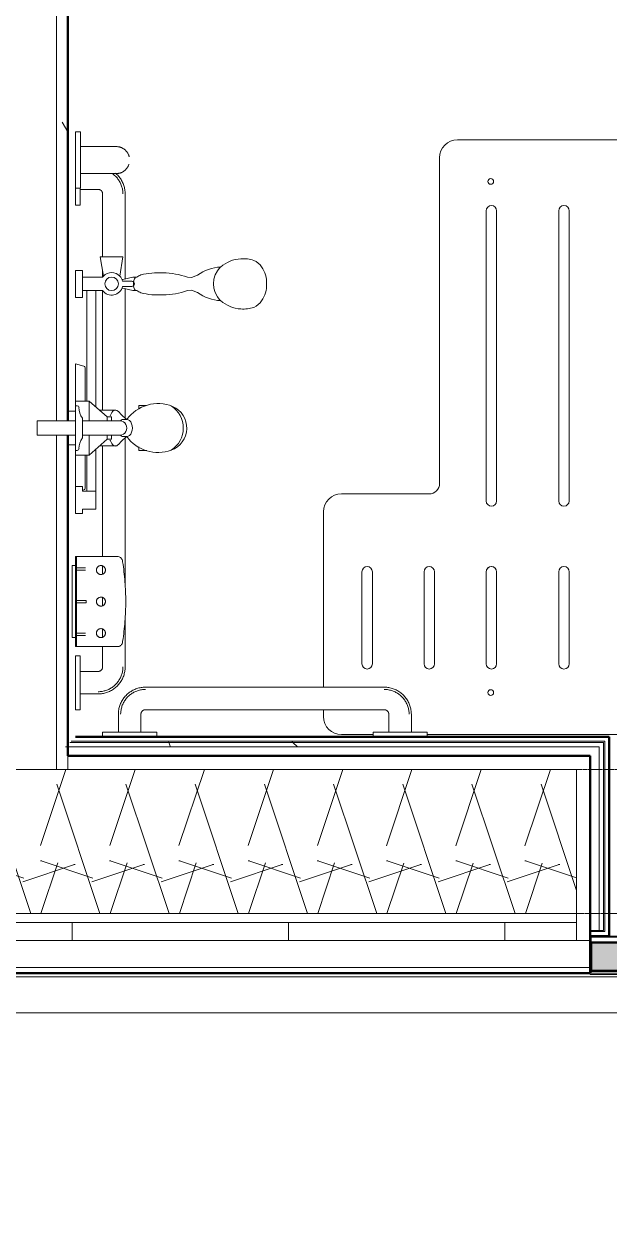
# Model space of a CAD drawing. Header units: inches. Extents: x 23906 to 26716, y -23130 to -20467.
# Drawn here: x 25305.3 to 25337.8, y -22811.8 to -22745.9 of the extents above; entities that cross this region are included whole.
import ezdxf

# ---------------------------------------------------------------- set-up
doc = ezdxf.new("R2010")
doc.units = ezdxf.units.IN
doc.header["$MEASUREMENT"] = 0
doc.linetypes.add('Dash Dot 3_16_', pattern=[0.3125, 0.1875, -0.0625, 0, -0.0625])
doc.linetypes.add('Grid Line 1_2_', pattern=[0.875, 0.5, -0.125, 0.125, -0.125])
for name, color, linetype, lineweight in [('A-ANNO-SYMB', 150, 'Continuous', 9), ('A-GENM', 13, 'Continuous', 9), ('A-GLAZ-CWMG', 51, 'Continuous', 9), ('A-WALL', 113, 'Continuous', 13), ('A-WALL-PATT', 111, 'Continuous', 50), ('I-WALL', 2, 'Continuous', 13), ('L-SITE-WALL', 31, 'Continuous', 13), ('P-SANR-FIXT', 6, 'Continuous', 9), ('Q-SPCQ', 91, 'Continuous', 9), ('S-GRID', 1, 'Continuous', 9)]:
    doc.layers.add(name, color=color, linetype=linetype, lineweight=lineweight)
pattern_1 = [(296.565, (14.4, 8.64), (0.000499, 57.600217), [6.44, -122.358]), (33.69, (17.28, 2.88), (0.000345, 57.60007), [10.384, -197.296]), (33.69, (74.88, 2.88), (0.000345, 57.60007), [10.384, -197.296]), (33.69, (132.48, 2.88), (0.000345, 57.60007), [10.384, -197.296]), (116.565, (25.92, 8.64), (-0.000396, 57.59977), [6.44, -122.358]), (213.69, (23.04, 14.4), (0.000345, 57.60007), [10.384, -197.296]), (213.69, (80.64, 14.4), (0.000345, 57.60007), [10.384, -197.296]), (213.69, (138.24, 14.4), (0.000345, 57.60007), [10.384, -197.296]), (26.565, (37.44, 8.64), (0.0005, 57.60022), [12.88, -115.918]), (26.565, (95.04, 8.64), (0.0005, 57.60022), [12.88, -115.918]), (270, (48.96, 14.4), (57.6, 4e-15), [5.76, -51.84]), (225, (48.96, 8.64), (-4e-15, 57.599504), [8.146, -73.313]), (135, (43.2, 2.88), (4e-15, 57.599504), [8.146, -73.313]), (288.435, (25.92, 25.92), (0.000265, 57.599939), [9.107, -173.04]), (18.435, (28.8, 17.28), (0.000265, 57.59994), [9.107, -173.04]), (18.435, (86.4, 17.28), (0.000265, 57.59994), [9.107, -173.04]), (18.435, (144, 17.28), (0.000265, 57.59994), [9.107, -173.04]), (135, (37.44, 20.16), (4e-15, 57.599504), [8.146, -73.313]), (180, (31.68, 25.92), (-7e-15, -57.6), [5.76, -51.84]), (251.565, (11.52, 40.32), (-0.000265, 57.599939), [9.107, -173.04]), (315, (8.64, 31.68), (-4e-15, 57.599504), [8.146, -73.313]), (71.565, (14.4, 25.92), (-0.000265, 57.599939), [9.107, -173.04]), (135, (17.28, 34.56), (4e-15, 57.599504), [8.146, -73.313]), (225, (34.56, 40.32), (-4e-15, 57.599504), [8.146, -73.313]), (123.69, (28.8, 34.56), (0.000345, 57.600068), [10.384, -197.296]), (123.69, (86.4, 34.56), (0.000345, 57.600068), [10.384, -197.296]), (26.565, (23.04, 43.2), (0.0005, 57.60022), [6.44, -122.358]), (26.565, (80.64, 43.2), (0.0005, 57.60022), [6.44, -122.358]), (315, (28.8, 46.08), (-4e-15, 57.599504), [8.146, -73.313]), (213.69, (54.72, 54.72), (0.000345, 57.60007), [10.384, -197.296]), (213.69, (112.32, 54.72), (0.000345, 57.60007), [10.384, -197.296]), (213.69, (169.92, 54.72), (0.000345, 57.60007), [10.384, -197.296]), (296.565, (46.08, 48.96), (0.000499, 57.600217), [6.44, -122.358]), (45, (48.96, 43.2), (4e-15, 57.599504), [8.146, -73.313]), (90, (54.72, 48.96), (-57.6, 4e-15), [5.76, -51.84]), (213.69, (28.8, 57.6), (0.000345, 57.60007), [10.384, -197.296]), (213.69, (86.4, 57.6), (0.000345, 57.60007), [10.384, -197.296]), (213.69, (144, 57.6), (0.000345, 57.60007), [10.384, -197.296]), (315, (20.16, 51.84), (-4e-15, 57.599504), [4.073, -77.386]), (26.565, (23.04, 48.96), (0.0005, 57.60022), [6.44, -122.358]), (26.565, (80.64, 48.96), (0.0005, 57.60022), [6.44, -122.358]), (90, (28.8, 51.84), (-57.6, 4e-15), [5.76, -51.84]), (333.435, (5.76, 54.72), (-0.0005, 57.60022), [6.44, -122.358]), (333.435, (63.36, 54.72), (-0.0005, 57.60022), [6.44, -122.358]), (243.435, (11.52, 51.84), (0.000396, 57.59977), [6.44, -122.358]), (161.565, (8.64, 46.08), (-0.000265, 57.59994), [9.107, -173.04]), (161.565, (66.24, 46.08), (-0.000265, 57.59994), [9.107, -173.04]), (161.565, (123.84, 46.08), (-0.000265, 57.59994), [9.107, -173.04]), (45, (0, 48.96), (4e-15, 57.599504), [8.146, -73.313]), (26.565, (2.88, 0), (0.0005, 57.60022), [6.44, -122.358]), (26.565, (60.48, 0), (0.0005, 57.60022), [6.44, -122.358]), (116.565, (8.64, 2.88), (-0.000396, 57.59977), [6.44, -122.358]), (206.565, (5.76, 8.64), (0.0005, 57.60022), [6.44, -122.358]), (206.565, (63.36, 8.64), (0.0005, 57.60022), [6.44, -122.358]), (296.565, (0, 5.76), (0.000499, 57.600217), [6.44, -122.358]), (14.036, (43.2, 25.92), (0.000245, 57.59979), [11.875, -225.616]), (14.036, (100.8, 25.92), (0.000245, 57.59979), [11.875, -225.616]), (14.036, (158.4, 25.92), (0.000245, 57.59979), [11.875, -225.616]), (14.036, (216, 25.92), (0.000245, 57.59979), [11.875, -225.616]), (135, (54.72, 28.8), (4e-15, 57.599504), [8.146, -73.313]), (198.435, (48.96, 34.56), (0.000265, 57.59994), [9.107, -173.04]), (198.435, (106.56, 34.56), (0.000265, 57.59994), [9.107, -173.04]), (198.435, (164.16, 34.56), (0.000265, 57.59994), [9.107, -173.04]), (296.565, (40.32, 31.68), (0.000499, 57.600217), [6.44, -122.358]), (333.435, (2.88, 17.28), (-0.0005, 57.60022), [6.44, -122.358]), (333.435, (60.48, 17.28), (-0.0005, 57.60022), [6.44, -122.358]), (45, (8.64, 14.4), (4e-15, 57.599504), [4.073, -77.386]), (116.565, (11.52, 17.28), (-0.000396, 57.59977), [6.44, -122.358]), (225, (8.64, 23.04), (-4e-15, 57.599504), [8.146, -73.313])]

# ---------------------------------------------------------------- blocks, each defined once
blk = doc.blocks.new('Shower_Seat-Retractable-Frost_Products_LTD_-Handicap-_975L_M_ - Steel-Stainless-110062-Enlarged First Floor Plan _East_')
at = {"layer": 'Q-SPCQ', "color": 50, "lineweight": 20}
for p, q in [((25342.541, -22752.371), (25329.393, -22752.371)), ((25342.791, -22758.579), (25342.791, -22752.62)), ((25328.396, -22753.369), (25328.396, -22771.425)), ((25330.981, -22756.3), (25330.981, -22772.407)), ((25331.558, -22772.407), (25331.558, -22756.3)), ((25335.007, -22756.3), (25335.007, -22772.407)), ((25335.585, -22772.407), (25335.585, -22756.3)), ((25339.034, -22756.3), (25339.034, -22772.407)), ((25339.612, -22772.407), (25339.612, -22756.3)), ((25344.203, -22757.585), (25344.025, -22757.585)), ((25344.025, -22757.585), (25344.025, -22758.579)), ((25342.791, -22758.579), (25342.791, -22759.579)), ((25344.025, -22758.579), (25342.791, -22758.579)), ((25342.791, -22759.579), (25344.025, -22759.579)), ((25342.791, -22764.556), (25342.791, -22759.579)), ((25344.025, -22759.579), (25344.025, -22760.571)), ((25344.025, -22760.571), (25344.203, -22760.571)), ((25342.791, -22764.487), (25342.791, -22773.202)), ((25343.107, -22771.055), (25343.107, -22766.683)), ((25344.108, -22767.387), (25344.108, -22766.712)), ((25344.197, -22767.379), (25344.108, -22767.387)), ((25344.197, -22770.379), (25344.197, -22767.379)), ((25344.107, -22770.379), (25344.197, -22770.379)), ((25344.107, -22771.055), (25344.107, -22770.379)), ((25327.806, -22772.014), (25322.951, -22772.014)), ((25321.953, -22773.012), (25321.953, -22782.74)), ((25342.791, -22778.036), (25342.791, -22773.202)), ((25324.09, -22776.335), (25324.09, -22781.442)), ((25324.667, -22781.442), (25324.667, -22776.335)), ((25327.535, -22781.442), (25327.535, -22776.335)), ((25328.113, -22776.335), (25328.113, -22781.442)), ((25330.981, -22776.335), (25330.981, -22776.385)), ((25330.981, -22776.335), (25330.981, -22781.442)), ((25331.558, -22781.442), (25331.558, -22776.335)), ((25335.007, -22776.335), (25335.007, -22781.442)), ((25335.585, -22781.442), (25335.585, -22776.335)), ((25339.034, -22776.335), (25339.034, -22781.442)), ((25339.612, -22781.442), (25339.612, -22776.335)), ((25331.558, -22777.217), (25331.558, -22781.442)), ((25344.025, -22777.043), (25344.025, -22778.036)), ((25344.203, -22777.043), (25344.025, -22777.043)), ((25330.981, -22781.442), (25330.981, -22777.487)), ((25342.791, -22778.036), (25342.791, -22779.036)), ((25344.025, -22778.036), (25342.791, -22778.036)), ((25342.791, -22779.036), (25344.025, -22779.036)), ((25342.791, -22785.122), (25342.791, -22779.036)), ((25344.025, -22779.036), (25344.025, -22780.029)), ((25344.025, -22780.029), (25344.203, -22780.029)), ((25321.953, -22783.985), (25321.953, -22784.373)), ((25322.951, -22785.371), (25324.703, -22785.371)), ((25327.703, -22785.371), (25342.541, -22785.371))]:
    blk.add_line(p, q, dxfattribs=at)
for centre, radius, start, end in [((25329.393, -22753.369), 0.998, 90, 180), ((25342.541, -22752.62), 0.249, 0, 90), ((25331.234, -22754.676), 0.157, 90, 270), ((25331.234, -22754.676), 0.157, 270, 90), ((25339.288, -22754.676), 0.157, 90, 270), ((25339.288, -22754.676), 0.157, 270, 90), ((25331.269, -22756.3), 0.289, 0, 180), ((25335.296, -22756.3), 0.289, 0, 180), ((25339.323, -22756.3), 0.289, 0, 180), ((25341.685, -22766.712), 2.424, 0, 62.84891), ((25341.818, -22766.399), 2.092, 57.84055, 62.21173), ((25341.754, -22766.683), 1.353, 0, 40), ((25341.656, -22771.026), 1.452, 321.41994, 358.84531), ((25341.638, -22771.018), 2.469, 297.82166, 359.14584), ((25327.806, -22771.425), 0.589, 270, 0), ((25322.951, -22773.012), 0.998, 90, 180), ((25331.268, -22772.407), 0.288, 180, 0), ((25335.296, -22772.407), 0.288, 180, 0), ((25339.323, -22772.407), 0.289, 180, 0), ((25341.921, -22771.671), 1.773, 299.50436, 304.75482), ((25324.379, -22776.335), 0.289, 0, 180), ((25327.824, -22776.335), 0.289, 0, 180), ((25331.269, -22776.335), 0.289, 40.78633, 180), ((25331.269, -22776.335), 0.289, 0, 180), ((25335.296, -22776.335), 0.289, 0, 180), ((25339.323, -22776.335), 0.289, 0, 180), ((25324.379, -22781.442), 0.289, 180, 0), ((25327.824, -22781.442), 0.289, 180, 0), ((25331.269, -22781.442), 0.289, 180, 0), ((25331.269, -22781.442), 0.289, 180, 0), ((25335.296, -22781.442), 0.289, 180, 0), ((25339.323, -22781.442), 0.289, 180, 0), ((25331.234, -22783.04), 0.157, 90, 270), ((25331.234, -22783.04), 0.157, 270, 90), ((25339.288, -22783.04), 0.157, 90, 270), ((25339.288, -22783.04), 0.157, 270, 90), ((25322.951, -22784.373), 0.998, 180, 270), ((25342.541, -22785.122), 0.249, 270, 0)]:
    blk.add_arc(centre, radius, start, end, dxfattribs=at)
blk = doc.blocks.new('Parametric_ADA_Grab_Bar_-_2_Piece_3744 - Parametric_ADA_Grab_Bar_-_2_Piece_3744 2-122809-Enlarged First Floor Plan _East_')
at = {"layer": 'A-GENM', "color": 7}
for p, q in [((0, 30.031), (0, 30.964)), ((0.25, 30.964), (0.25, 30.031)), ((0.25, 30.906), (1.25, 30.906)), ((1.5, 30.656), (1.5, 27.162)), ((2.75, 25.938), (2.75, 30.656)), ((0, 30.031), (0.25, 30.031)), ((1.5, 26.395), (1.5, 26.037)), ((1.5, 25.287), (1.5, 18.657)), ((2.75, 18.214), (2.75, 25.386)), ((1.5, 16.667), (1.5, 10.531)), ((2.75, 8.846), (2.75, 17.11)), ((1.5, 10.001), (1.5, 9.562)), ((1.5, 8.251), (1.5, 7.812)), ((2.75, 4.406), (2.75, 7.217)), ((1.5, 6.501), (1.5, 6.062)), ((1.5, 5.531), (1.5, 4.406)), ((0.25, 5.031), (0, 5.031)), ((0, 2.031), (0, 5.031)), ((0.25, 5.031), (0.25, 2.031)), ((1.25, 4.156), (0.25, 4.156)), ((0.25, 2.906), (1.25, 2.906)), ((17.125, 3.281), (3.875, 3.281)), ((0, 2.031), (0.25, 2.031)), ((3.875, 2.031), (17.125, 2.031)), ((2.375, 1.781), (2.375, 0.781)), ((3.625, 0.781), (3.625, 1.781)), ((17.375, 1.781), (17.375, 0.781)), ((18.625, 0.781), (18.625, 1.781)), ((1.5, 0.781), (1.5, 0.531)), ((1.5, 0.781), (4.5, 0.781)), ((4.5, 0.531), (4.5, 0.781)), ((16.5, 0.781), (16.5, 0.531)), ((16.5, 0.781), (19.5, 0.781)), ((19.5, 0.531), (19.5, 0.781))]:
    blk.add_line(p, q, dxfattribs=at)
at = {"layer": 'A-GENM', "color": 7, "flags": 128}
for points in [[(2.625, 30.656), (2.624, 30.711), (2.621, 30.766), (2.615, 30.821), (2.607, 30.875), (2.598, 30.929), (2.586, 30.983), (2.571, 31.036), (2.555, 31.089), (2.537, 31.141), (2.516, 31.192), (2.494, 31.242), (2.47, 31.291), (2.443, 31.339), (2.415, 31.387), (2.385, 31.433), (2.353, 31.477), (2.319, 31.521), (2.284, 31.563), (2.247, 31.604), (2.208, 31.643), (2.168, 31.68), (2.126, 31.716), (2.083, 31.75), (2.039, 31.783)], [(2.75, 30.656), (2.749, 30.716), (2.745, 30.776), (2.739, 30.836), (2.731, 30.895), (2.72, 30.954), (2.707, 31.013), (2.692, 31.071), (2.674, 31.128), (2.654, 31.185), (2.632, 31.24), (2.607, 31.295), (2.58, 31.349), (2.552, 31.402), (2.521, 31.453), (2.488, 31.503), (2.453, 31.552), (2.416, 31.599), (2.378, 31.645), (2.337, 31.69), (2.295, 31.732), (2.251, 31.773), (2.206, 31.812)], [(1.25, 30.906), (1.26, 30.906), (1.27, 30.905), (1.28, 30.904), (1.29, 30.903), (1.3, 30.901), (1.309, 30.899), (1.319, 30.897), (1.329, 30.894), (1.338, 30.89), (1.347, 30.887), (1.356, 30.882), (1.365, 30.878), (1.374, 30.873), (1.383, 30.868), (1.391, 30.863), (1.399, 30.857), (1.407, 30.851), (1.415, 30.844), (1.422, 30.837), (1.429, 30.83), (1.436, 30.823), (1.443, 30.816), (1.449, 30.808), (1.455, 30.8), (1.46, 30.791), (1.466, 30.783), (1.47, 30.774), (1.475, 30.765), (1.479, 30.756), (1.483, 30.747), (1.486, 30.737), (1.49, 30.728), (1.492, 30.718), (1.494, 30.709), (1.496, 30.699), (1.498, 30.689), (1.499, 30.679), (1.5, 30.669), (1.5, 30.659), (1.5, 30.656)], [(1.25, 2.906), (1.31, 2.907), (1.37, 2.911), (1.43, 2.917), (1.489, 2.925), (1.548, 2.936), (1.607, 2.949), (1.665, 2.965), (1.722, 2.982), (1.778, 3.002), (1.834, 3.025), (1.889, 3.049), (1.943, 3.076), (1.995, 3.105), (2.047, 3.135), (2.097, 3.168), (2.146, 3.203), (2.193, 3.24), (2.239, 3.279), (2.283, 3.319), (2.326, 3.361), (2.367, 3.405), (2.406, 3.451), (2.443, 3.498), (2.479, 3.546), (2.512, 3.596), (2.544, 3.647), (2.573, 3.699), (2.6, 3.753), (2.625, 3.807), (2.648, 3.863), (2.669, 3.919), (2.687, 3.976), (2.703, 4.034), (2.717, 4.092), (2.728, 4.151), (2.737, 4.211), (2.744, 4.27), (2.748, 4.33), (2.75, 4.39), (2.75, 4.406)], [(1.5, 4.406), (1.5, 4.396), (1.499, 4.386), (1.498, 4.376), (1.497, 4.366), (1.495, 4.357), (1.493, 4.347), (1.49, 4.337), (1.487, 4.328), (1.484, 4.318), (1.48, 4.309), (1.476, 4.3), (1.472, 4.291), (1.467, 4.282), (1.462, 4.273), (1.456, 4.265), (1.451, 4.257), (1.444, 4.249), (1.438, 4.241), (1.431, 4.234), (1.424, 4.227), (1.417, 4.22), (1.409, 4.214), (1.401, 4.207), (1.393, 4.201), (1.385, 4.196), (1.377, 4.191), (1.368, 4.186), (1.359, 4.181), (1.35, 4.177), (1.341, 4.173), (1.331, 4.17), (1.322, 4.167), (1.312, 4.164), (1.302, 4.162), (1.292, 4.16), (1.283, 4.158), (1.273, 4.157), (1.263, 4.157), (1.253, 4.156), (1.25, 4.156)], [(1.25, 3.031), (1.305, 3.032), (1.36, 3.036), (1.415, 3.041), (1.469, 3.049), (1.523, 3.059), (1.577, 3.071), (1.63, 3.085), (1.683, 3.101), (1.734, 3.119), (1.785, 3.14), (1.836, 3.162), (1.885, 3.187), (1.933, 3.213), (1.98, 3.241), (2.026, 3.271), (2.071, 3.303), (2.115, 3.337), (2.157, 3.373), (2.197, 3.41), (2.236, 3.448), (2.274, 3.488), (2.31, 3.53), (2.344, 3.573), (2.376, 3.618), (2.407, 3.663), (2.436, 3.71), (2.463, 3.758), (2.488, 3.807), (2.511, 3.857), (2.532, 3.908), (2.55, 3.96), (2.567, 4.012), (2.582, 4.065), (2.595, 4.119), (2.605, 4.173), (2.613, 4.227), (2.619, 4.282), (2.623, 4.336), (2.625, 4.391), (2.625, 4.406)], [(3.875, 3.281), (3.815, 3.28), (3.755, 3.276), (3.695, 3.27), (3.636, 3.262), (3.577, 3.251), (3.518, 3.238), (3.46, 3.223), (3.403, 3.205), (3.347, 3.185), (3.291, 3.163), (3.236, 3.138), (3.182, 3.112), (3.13, 3.083), (3.078, 3.052), (3.028, 3.019), (2.979, 2.984), (2.932, 2.948), (2.886, 2.909), (2.842, 2.869), (2.799, 2.826), (2.758, 2.782), (2.719, 2.737), (2.682, 2.69), (2.646, 2.642), (2.613, 2.592), (2.581, 2.541), (2.552, 2.488), (2.525, 2.435), (2.5, 2.38), (2.477, 2.325), (2.456, 2.268), (2.438, 2.211), (2.422, 2.154), (2.408, 2.095), (2.397, 2.036), (2.388, 1.977), (2.381, 1.917), (2.377, 1.857), (2.375, 1.797), (2.375, 1.781)], [(3.875, 3.156), (3.82, 3.155), (3.765, 3.152), (3.71, 3.146), (3.656, 3.139), (3.602, 3.129), (3.548, 3.117), (3.495, 3.103), (3.442, 3.086), (3.391, 3.068), (3.34, 3.048), (3.289, 3.025), (3.24, 3.001), (3.192, 2.975), (3.145, 2.946), (3.099, 2.916), (3.054, 2.884), (3.01, 2.85), (2.968, 2.815), (2.928, 2.778), (2.889, 2.739), (2.851, 2.699), (2.815, 2.657), (2.781, 2.614), (2.749, 2.57), (2.718, 2.524), (2.689, 2.477), (2.662, 2.429), (2.637, 2.38), (2.614, 2.33), (2.593, 2.279), (2.575, 2.228), (2.558, 2.175), (2.543, 2.122), (2.53, 2.069), (2.52, 2.015), (2.512, 1.961), (2.506, 1.906), (2.502, 1.851), (2.5, 1.796), (2.5, 1.781)], [(18.625, 1.781), (18.624, 1.841), (18.62, 1.901), (18.614, 1.961), (18.606, 2.02), (18.595, 2.079), (18.582, 2.138), (18.567, 2.196), (18.549, 2.253), (18.529, 2.31), (18.507, 2.365), (18.482, 2.42), (18.455, 2.474), (18.427, 2.527), (18.396, 2.578), (18.363, 2.628), (18.328, 2.677), (18.291, 2.724), (18.253, 2.77), (18.212, 2.815), (18.17, 2.857), (18.126, 2.898), (18.081, 2.937), (18.034, 2.975), (17.985, 3.01), (17.935, 3.043), (17.884, 3.075), (17.832, 3.104), (17.779, 3.131), (17.724, 3.156), (17.669, 3.179), (17.612, 3.2), (17.555, 3.218), (17.497, 3.234), (17.439, 3.248), (17.38, 3.259), (17.321, 3.268), (17.261, 3.275), (17.201, 3.279), (17.141, 3.281), (17.125, 3.281)], [(18.5, 1.781), (18.499, 1.836), (18.496, 1.891), (18.49, 1.946), (18.482, 2), (18.473, 2.054), (18.461, 2.108), (18.446, 2.161), (18.43, 2.214), (18.412, 2.266), (18.391, 2.317), (18.369, 2.367), (18.345, 2.416), (18.318, 2.464), (18.29, 2.512), (18.26, 2.558), (18.228, 2.602), (18.194, 2.646), (18.159, 2.688), (18.122, 2.729), (18.083, 2.768), (18.043, 2.805), (18.001, 2.841), (17.958, 2.875), (17.914, 2.908), (17.868, 2.938), (17.821, 2.967), (17.773, 2.994), (17.724, 3.019), (17.674, 3.042), (17.623, 3.063), (17.572, 3.082), (17.519, 3.099), (17.466, 3.113), (17.413, 3.126), (17.359, 3.136), (17.304, 3.145), (17.25, 3.151), (17.195, 3.154), (17.14, 3.156), (17.125, 3.156)], [(3.625, 1.781), (3.625, 1.791), (3.626, 1.801), (3.627, 1.811), (3.628, 1.821), (3.63, 1.831), (3.632, 1.841), (3.635, 1.85), (3.638, 1.86), (3.641, 1.869), (3.645, 1.879), (3.649, 1.888), (3.653, 1.897), (3.658, 1.905), (3.663, 1.914), (3.669, 1.922), (3.674, 1.931), (3.681, 1.938), (3.687, 1.946), (3.694, 1.953), (3.701, 1.961), (3.708, 1.967), (3.716, 1.974), (3.724, 1.98), (3.732, 1.986), (3.74, 1.992), (3.748, 1.997), (3.757, 2.002), (3.766, 2.006), (3.775, 2.01), (3.784, 2.014), (3.794, 2.018), (3.803, 2.021), (3.813, 2.023), (3.823, 2.026), (3.833, 2.028), (3.842, 2.029), (3.852, 2.03), (3.862, 2.031), (3.872, 2.031), (3.875, 2.031)], [(17.125, 2.031), (17.135, 2.031), (17.145, 2.03), (17.155, 2.029), (17.165, 2.028), (17.175, 2.026), (17.184, 2.024), (17.194, 2.022), (17.204, 2.019), (17.213, 2.015), (17.222, 2.012), (17.231, 2.007), (17.24, 2.003), (17.249, 1.998), (17.258, 1.993), (17.266, 1.988), (17.274, 1.982), (17.282, 1.976), (17.29, 1.969), (17.297, 1.962), (17.304, 1.955), (17.311, 1.948), (17.318, 1.941), (17.324, 1.933), (17.33, 1.925), (17.335, 1.916), (17.341, 1.908), (17.345, 1.899), (17.35, 1.89), (17.354, 1.881), (17.358, 1.872), (17.361, 1.862), (17.365, 1.853), (17.367, 1.843), (17.369, 1.834), (17.371, 1.824), (17.373, 1.814), (17.374, 1.804), (17.375, 1.794), (17.375, 1.784), (17.375, 1.781)]]:
    blk.add_lwpolyline(points, dxfattribs=at)
blk = doc.blocks.new('Soap_Dish-Bradley_Corp-9001 - 9001-59-103799-Enlarged First Floor Plan _East_')
at = {"layer": 'Q-SPCQ', "color": 7}
for p, q in [((-2, 0.187), (2, 0.187)), ((-2, 0.187), (-2, 0)), ((2, 0), (2, 0.187)), ((-2.5, 0), (-2.5, -0.048)), ((-2.5, 0), (-2.173, 0)), ((-2.5, 0), (-2.174, 0)), ((-2.5, 0), (-2.5, -2.313)), ((-2.173, -0.048), (-2.5, -0.048)), ((-2.173, 0), (2.063, 0)), ((2.063, -0.048), (-2.173, -0.048)), ((-1.938, -0.017), (-1.938, -0.048)), ((-1.875, -0.548), (-1.875, -0.048)), ((-1.75, -0.048), (-1.75, -0.553)), ((-1.563, -0.048), (-1.563, -0.017)), ((-0.062, -0.595), (-0.062, -0.048)), ((0.063, -0.595), (-0.062, -0.595)), ((0.063, -0.048), (0.063, -0.595)), ((1.562, -0.017), (1.562, -0.048)), ((1.75, -0.554), (1.75, -0.048)), ((1.875, -0.048), (1.875, -0.548)), ((1.937, -0.048), (1.937, -0.017)), ((2.063, 0), (2.5, 0)), ((2.5, -0.048), (2.063, -0.048)), ((2.064, 0), (2.5, 0)), ((2.5, -0.048), (2.5, 0)), ((2.5, 0), (2.5, -2.313))]:
    blk.add_line(p, q, dxfattribs=at)
for points in [[(-2, -1.406), (-1.999, -1.392), (-1.996, -1.364), (-1.986, -1.325), (-1.974, -1.296), (-1.962, -1.274), (-1.949, -1.254), (-1.928, -1.23), (-1.897, -1.204), (-1.868, -1.186), (-1.844, -1.175), (-1.821, -1.166), (-1.79, -1.159), (-1.749, -1.156), (-1.709, -1.159), (-1.672, -1.168), (-1.637, -1.183), (-1.602, -1.205), (-1.571, -1.231), (-1.55, -1.255), (-1.537, -1.275), (-1.525, -1.297), (-1.508, -1.337), (-1.501, -1.377), (-1.5, -1.406)], [(-0.25, -1.406), (-0.249, -1.392), (-0.246, -1.364), (-0.237, -1.325), (-0.225, -1.296), (-0.212, -1.274), (-0.199, -1.254), (-0.178, -1.23), (-0.147, -1.204), (-0.118, -1.186), (-0.094, -1.175), (-0.071, -1.166), (-0.04, -1.159), (0.001, -1.156), (0.041, -1.159), (0.078, -1.168), (0.113, -1.183), (0.148, -1.205), (0.179, -1.231), (0.2, -1.255), (0.213, -1.275), (0.225, -1.297), (0.242, -1.337), (0.249, -1.377), (0.25, -1.406)], [(1.5, -1.406), (1.501, -1.392), (1.504, -1.364), (1.514, -1.325), (1.526, -1.296), (1.538, -1.274), (1.551, -1.254), (1.572, -1.23), (1.604, -1.204), (1.632, -1.186), (1.656, -1.175), (1.679, -1.166), (1.71, -1.159), (1.751, -1.156), (1.791, -1.159), (1.828, -1.168), (1.863, -1.183), (1.898, -1.205), (1.929, -1.231), (1.95, -1.255), (1.963, -1.275), (1.975, -1.297), (1.992, -1.337), (1.999, -1.377), (2, -1.406)], [(-1.5, -1.406), (-1.501, -1.421), (-1.504, -1.448), (-1.513, -1.487), (-1.525, -1.516), (-1.537, -1.537), (-1.55, -1.558), (-1.571, -1.582), (-1.602, -1.608), (-1.631, -1.626), (-1.655, -1.637), (-1.678, -1.646), (-1.709, -1.653), (-1.749, -1.656), (-1.79, -1.654), (-1.827, -1.645), (-1.862, -1.63), (-1.897, -1.609), (-1.928, -1.583), (-1.949, -1.559), (-1.962, -1.538), (-1.974, -1.517), (-1.991, -1.476), (-1.998, -1.436), (-2, -1.406)], [(0.25, -1.406), (0.249, -1.421), (0.246, -1.448), (0.237, -1.487), (0.225, -1.516), (0.213, -1.537), (0.2, -1.557), (0.179, -1.582), (0.148, -1.608), (0.119, -1.626), (0.096, -1.637), (0.072, -1.646), (0.041, -1.653), (0.001, -1.656), (-0.04, -1.654), (-0.077, -1.645), (-0.112, -1.63), (-0.147, -1.609), (-0.178, -1.583), (-0.199, -1.559), (-0.212, -1.538), (-0.225, -1.517), (-0.241, -1.476), (-0.248, -1.435), (-0.25, -1.406)], [(2, -1.406), (1.999, -1.421), (1.996, -1.448), (1.987, -1.487), (1.975, -1.516), (1.963, -1.537), (1.95, -1.558), (1.929, -1.582), (1.898, -1.608), (1.869, -1.626), (1.846, -1.637), (1.822, -1.646), (1.791, -1.653), (1.751, -1.656), (1.71, -1.654), (1.673, -1.645), (1.638, -1.63), (1.604, -1.609), (1.572, -1.583), (1.551, -1.559), (1.538, -1.538), (1.526, -1.517), (1.509, -1.476), (1.502, -1.436), (1.5, -1.406)]]:
    blk.add_open_spline(points, degree=3, knots=[0, 0, 0, 0, 0.05, 0.1, 0.15, 0.175, 0.2, 0.25, 0.3, 0.35, 0.375, 0.4, 0.45, 0.5, 0.55, 0.6, 0.65, 0.7, 0.75, 0.8, 0.825, 0.85, 0.9, 1, 1, 1, 1], dxfattribs=at)
for points in [[(-2.5, -2.313), (-2.496, -2.383), (-2.458, -2.501), (-2.358, -2.573), (-2.293, -2.597)], [(-2.293, -2.597), (-2.358, -2.573), (-2.408, -2.537), (-2.442, -2.489)], [(-2.293, -2.597), (-2.277, -2.6), (-2.247, -2.605), (-2.216, -2.61), (-2.2, -2.612)], [(-2.2, -2.612), (-2.216, -2.61), (-2.247, -2.605), (-2.277, -2.6), (-2.293, -2.597)], [(-2.2, -2.612), (-1.837, -2.668), (-1.107, -2.753), (0, -2.796), (1.106, -2.753), (1.837, -2.668), (2.2, -2.612)], [(2.2, -2.612), (2.216, -2.61), (2.247, -2.605), (2.277, -2.6), (2.293, -2.597)], [(2.293, -2.597), (2.277, -2.6), (2.247, -2.605), (2.216, -2.61), (2.2, -2.612)], [(2.293, -2.597), (2.358, -2.573), (2.458, -2.501), (2.496, -2.383), (2.5, -2.313)], [(2.443, -2.488), (2.408, -2.536), (2.358, -2.572), (2.293, -2.597)]]:
    blk.add_open_spline(points, degree=3, dxfattribs=at)
blk = doc.blocks.new('817_Grab_Bars - 8170-001180-V39-Enlarged First Floor Plan _East_')
at = {"layer": 'Q-SPCQ', "color": 7}
for p, q in [((25308.484, -22751.928), (25308.203, -22751.928)), ((25308.203, -22755.053), (25308.203, -22751.928)), ((25308.484, -22751.928), (25308.484, -22755.053)), ((25309.203, -22752.74), (25308.484, -22752.74)), ((25308.484, -22754.24), (25309.203, -22754.24)), ((25309.792, -22754.24), (25309.747, -22754.24)), ((25308.203, -22755.053), (25308.484, -22755.053))]:
    blk.add_line(p, q, dxfattribs=at)
at = {"layer": 'Q-SPCQ', "color": 7, "flags": 128}
for points in [[(25310.453, -22752.74), (25310.452, -22752.74), (25310.449, -22752.74), (25310.444, -22752.74), (25310.437, -22752.74), (25310.428, -22752.74), (25310.417, -22752.74), (25310.404, -22752.74), (25310.389, -22752.74), (25310.373, -22752.74), (25310.354, -22752.74), (25310.334, -22752.74), (25310.311, -22752.74), (25310.287, -22752.74), (25310.262, -22752.74), (25310.234, -22752.74), (25310.205, -22752.74), (25310.175, -22752.74), (25310.142, -22752.74), (25310.109, -22752.74), (25310.074, -22752.74), (25310.037, -22752.74), (25309.999, -22752.74), (25309.96, -22752.74), (25309.92, -22752.74), (25309.878, -22752.74), (25309.836, -22752.74), (25309.792, -22752.74), (25309.747, -22752.74), (25309.702, -22752.74), (25309.656, -22752.74), (25309.609, -22752.74), (25309.561, -22752.74), (25309.513, -22752.74), (25309.464, -22752.74), (25309.415, -22752.74), (25309.366, -22752.74), (25309.316, -22752.74), (25309.266, -22752.74), (25309.216, -22752.74), (25309.203, -22752.74)], [(25309.203, -22752.74), (25309.253, -22752.74), (25309.303, -22752.74), (25309.352, -22752.74), (25309.402, -22752.74), (25309.451, -22752.74), (25309.5, -22752.74)], [(25309.867, -22752.74), (25309.909, -22752.74), (25309.949, -22752.74), (25309.989, -22752.74), (25310.027, -22752.74), (25310.064, -22752.74), (25310.099, -22752.74), (25310.134, -22752.74), (25310.166, -22752.74), (25310.197, -22752.74), (25310.227, -22752.74), (25310.255, -22752.74), (25310.281, -22752.74), (25310.305, -22752.74), (25310.328, -22752.74), (25310.349, -22752.74), (25310.368, -22752.74), (25310.385, -22752.74), (25310.4, -22752.74), (25310.414, -22752.74), (25310.425, -22752.74), (25310.435, -22752.74), (25310.442, -22752.74), (25310.448, -22752.74), (25310.451, -22752.74), (25310.453, -22752.74)], [(25310.453, -22752.74), (25310.483, -22752.741), (25310.513, -22752.743), (25310.543, -22752.746), (25310.572, -22752.75), (25310.602, -22752.755), (25310.631, -22752.762), (25310.66, -22752.77), (25310.689, -22752.778), (25310.717, -22752.788), (25310.745, -22752.8), (25310.772, -22752.812), (25310.799, -22752.825), (25310.825, -22752.839), (25310.851, -22752.855), (25310.876, -22752.871), (25310.901, -22752.889), (25310.924, -22752.907), (25310.947, -22752.926), (25310.969, -22752.947), (25310.991, -22752.968), (25311.011, -22752.99), (25311.031, -22753.012), (25311.049, -22753.036), (25311.067, -22753.06), (25311.084, -22753.085), (25311.1, -22753.111), (25311.114, -22753.137), (25311.128, -22753.164), (25311.14, -22753.191), (25311.152, -22753.219), (25311.162, -22753.247), (25311.171, -22753.275), (25311.179, -22753.304)], [(25311.165, -22753.726), (25311.155, -22753.755), (25311.144, -22753.782), (25311.131, -22753.81), (25311.118, -22753.837), (25311.104, -22753.863), (25311.088, -22753.889), (25311.072, -22753.914), (25311.054, -22753.938), (25311.036, -22753.962), (25311.017, -22753.985), (25310.996, -22754.007), (25310.975, -22754.028), (25310.953, -22754.049), (25310.931, -22754.068), (25310.907, -22754.087), (25310.883, -22754.105), (25310.858, -22754.121), (25310.832, -22754.137), (25310.806, -22754.152), (25310.779, -22754.165), (25310.752, -22754.178), (25310.724, -22754.189), (25310.696, -22754.2), (25310.668, -22754.209), (25310.639, -22754.217), (25310.61, -22754.224), (25310.58, -22754.229), (25310.551, -22754.234), (25310.521, -22754.237), (25310.491, -22754.239), (25310.461, -22754.24), (25310.453, -22754.24)], [(25309.203, -22754.24), (25309.253, -22754.24), (25309.303, -22754.24), (25309.352, -22754.24), (25309.402, -22754.24), (25309.451, -22754.24), (25309.5, -22754.24), (25309.548, -22754.24), (25309.596, -22754.24), (25309.643, -22754.24), (25309.689, -22754.24), (25309.735, -22754.24), (25309.78, -22754.24), (25309.824, -22754.24), (25309.867, -22754.24), (25309.909, -22754.24), (25309.949, -22754.24), (25309.989, -22754.24), (25310.027, -22754.24), (25310.064, -22754.24), (25310.099, -22754.24), (25310.134, -22754.24), (25310.166, -22754.24), (25310.197, -22754.24), (25310.227, -22754.24), (25310.255, -22754.24), (25310.281, -22754.24), (25310.305, -22754.24), (25310.328, -22754.24), (25310.349, -22754.24), (25310.368, -22754.24), (25310.385, -22754.24), (25310.4, -22754.24), (25310.414, -22754.24), (25310.425, -22754.24), (25310.435, -22754.24), (25310.442, -22754.24), (25310.448, -22754.24), (25310.451, -22754.24), (25310.453, -22754.24)], [(25309.702, -22754.24), (25309.656, -22754.24), (25309.609, -22754.24), (25309.561, -22754.24), (25309.513, -22754.24), (25309.464, -22754.24), (25309.415, -22754.24), (25309.366, -22754.24), (25309.316, -22754.24), (25309.266, -22754.24), (25309.216, -22754.24)], [(25310.453, -22754.24), (25310.452, -22754.24), (25310.449, -22754.24), (25310.444, -22754.24), (25310.437, -22754.24), (25310.428, -22754.24), (25310.417, -22754.24), (25310.404, -22754.24), (25310.389, -22754.24), (25310.373, -22754.24), (25310.354, -22754.24), (25310.334, -22754.24), (25310.311, -22754.24), (25310.287, -22754.24), (25310.262, -22754.24), (25310.234, -22754.24), (25310.205, -22754.24), (25310.175, -22754.24), (25310.142, -22754.24), (25310.109, -22754.24), (25310.074, -22754.24), (25310.037, -22754.24), (25309.999, -22754.24), (25309.96, -22754.24), (25309.92, -22754.24), (25309.878, -22754.24)]]:
    blk.add_lwpolyline(points, dxfattribs=at)
blk = doc.blocks.new('Shower-Unit-Zurn-Z7301-SS-MT-DV2P-HW - Z7301-SS-MT-DV2P-HW-234739-Enlarged First Floor Plan _East_')
at = {"layer": 'A-GENM'}
for p, q in [((-4.75, 0), (-4.75, -0.375)), ((-3.25, 0), (-4.75, 0)), ((-4.75, -0.375), (-4.5, -0.375)), ((-4.5, -0.375), (-4.5, -1.125)), ((-3.5, -1.125), (-3.5, -0.375)), ((-3.5, -0.375), (-3.25, -0.375)), ((-1.5, -0.625), (-3.5, -0.625)), ((-3.25, -0.375), (-3.25, 0)), ((7.625, -0.625), (1.5, -0.625)), ((8.75, 0), (7.25, 0)), ((7.25, 0), (7.25, -0.375)), ((7.25, -0.375), (7.625, -0.375)), ((7.625, -0.375), (8.375, -0.375)), ((7.625, -0.375), (7.625, -1.5)), ((8.375, -1.5), (8.375, -0.375)), ((8.375, -0.375), (8.75, -0.375)), ((8.75, -0.375), (8.75, 0)), ((-4.5, -1.125), (-3.5, -1.125)), ((-3.5, -1.125), (-1.172, -1.125)), ((1.172, -1.125), (7.625, -1.125)), ((9.5, -1.365), (8.436, -1.552)), ((9.5, -2.625), (9.5, -1.365)), ((7.753, -2.618), (7.63, -3.185)), ((7.859, -2.609), (7.859, -3.125)), ((8.141, -3.125), (8.141, -2.609)), ((8.37, -3.185), (8.247, -2.618)), ((8.436, -2.448), (9.5, -2.625)), ((7.625, -3.24), (7.625, -3.405)), ((8.375, -3.405), (8.375, -3.24)), ((7.647, -6.422), (7.522, -6.76)), ((7.628, -6.209), (7.647, -6.422)), ((8.353, -6.422), (8.372, -6.209)), ((8.478, -6.76), (8.353, -6.422))]:
    blk.add_line(p, q, dxfattribs=at)
at = {"layer": 'A-GENM', "color": 7}
for p, q in [((-1.238, 0), (-1.5, 0)), ((-1.5, 0), (-1.5, -0.75)), ((1.5, 0), (1.238, 0)), ((1.5, -0.75), (1.5, 0)), ((-1.5, -0.75), (-0.4, -0.75)), ((-1.5, -0.75), (-0.625, -1.75)), ((0.4, -0.75), (1.5, -0.75)), ((0.625, -1.75), (1.5, -0.75)), ((-0.625, -1.75), (-0.4, -1.75)), ((-0.625, -1.75), (-0.625, -2)), ((0.4, -1.75), (0.625, -1.75)), ((0.625, -2), (0.625, -1.75)), ((-0.625, -2), (-0.4, -2)), ((0.4, -2), (0.625, -2)), ((-1.052, -3.5), (-1.25, -3.5)), ((-1.25, -3.5), (-1.25, -3.959)), ((1.25, -3.5), (1.065, -3.5)), ((1.25, -3.921), (1.25, -3.5))]:
    blk.add_line(p, q, dxfattribs=at)
at = {"layer": 'A-GENM'}
blk.add_circle((8, -2), 0.375, dxfattribs=at)
for centre, radius, start, end in [((8, -2), 0.625, 126.8699, 256.94806), ((8, -2), 0.625, 45.74747, 53.1301), ((8, -2), 0.625, 314.25721, 45.74747), ((7.887, -2.647), 0.137, 157.22513, 167.77509), ((8, -2), 0.625, 283.05194, 314.25721), ((8.113, -2.647), 0.137, 12.22491, 22.77487), ((7.85, -3.233), 0.225, 167.77509, 181.81938), ((8, -3.898), 0.687, 56.90891, 123.09109), ((8, -3.125), 0.141, 180, 360), ((8.15, -3.233), 0.225, 358.18062, 12.22491), ((11.46, -4.612), 4.078, 165.82687, 183.34056), ((8.981, -4.316), 1.634, 146.12044, 154.53637), ((7.019, -4.316), 1.634, 25.46363, 33.87956), ((4.54, -4.612), 4.078, 356.65944, 14.17313), ((11.604, -4.808), 4.215, 180.56645, 199.4054), ((4.396, -4.808), 4.215, 340.5946, 359.43355), ((9.418, -8.151), 2.352, 143.72244, 177.4669), ((6.582, -8.151), 2.352, 2.5331, 36.27756), ((8.004, -8.991), 1.337, 46.12532, 133.87468), ((8.473, -9.28), 1.869, 138.72004, 176.46729), ((7.527, -9.28), 1.869, 3.53271, 41.27996), ((8.603, -9.288), 1.999, 176.46729, 197.53271), ((7.397, -9.288), 1.999, 342.46729, 3.53271), ((7.651, -9.455), 1.049, 204.56383, 235.43617), ((7.956, -9.011), 1.587, 235.43617, 271.58881), ((8.044, -9.011), 1.587, 268.41119, 304.56383), ((8.349, -9.455), 1.049, 304.56383, 335.43617)]:
    blk.add_arc(centre, radius, start, end, dxfattribs=at)
at = {"layer": 'P-SANR-FIXT', "color": 7}
for p, q in [((0.4, 2.125), (-0.4, 2.125)), ((-0.4, 2.125), (-0.4, 0)), ((0.4, 0), (0.4, 2.125)), ((-0.4, 0), (-1.238, 0)), ((-1.238, 0), (-1.238, -0.096)), ((-0.937, 0.437), (-0.937, 0)), ((-0.4, 0), (0.4, 0)), ((1.238, 0), (0.4, 0)), ((0.935, 0), (0.935, 0.437)), ((1.238, -0.096), (1.238, 0)), ((-3.455, -0.375), (-3.434, -0.449)), ((-3.313, -0.54), (-1.5, -0.54)), ((-1.5, 0), (-3.25, 0)), ((-0.55, -0.38), (-0.4, -0.38)), ((-0.4, -0.38), (-0.4, -2.464)), ((-0.4, -0.38), (0.4, -0.38)), ((0.4, -2.464), (0.4, -0.38)), ((0.4, -0.38), (0.55, -0.38)), ((3.563, 0), (1.5, 0)), ((1.5, -0.54), (3.313, -0.54)), ((3.434, -0.449), (3.563, 0)), ((-0.995, -1.327), (-0.995, -2.232)), ((0.995, -2.232), (0.995, -1.327)), ((-0.476, -2.643), (-0.476, -2.836)), ((0.476, -2.836), (0.476, -2.643))]:
    blk.add_line(p, q, dxfattribs=at)
for centre, radius, start, end in [((-3.313, -0.415), 0.125, 196, 270), ((-1.144, -0.096), 0.0945, 180, 270), ((-1.144, -1.213), 1.023, 54.522, 90), ((1.144, -1.213), 1.023, 90, 125.478), ((1.144, -0.096), 0.0945, 270, 360), ((3.313, -0.415), 0.125, 270, 344), ((-0.625, -2.115), 0.388, 197.50274, 230.49726), ((-2.256, -4.093), 2.175, 35.17998, 50.49726), ((2.256, -4.093), 2.175, 129.50274, 144.81413), ((0.625, -2.115), 0.388, 309.50274, 342.49726), ((0.793, -4.573), 2.151, 126.15343, 200.01754), ((-0.793, -4.573), 2.151, 337.82608, 53.84657), ((0.001, -4.862), 1.308, 200.01754, 336.41809), ((0, -4.514), 1.463, 212.9208, 327.0792)]:
    blk.add_arc(centre, radius, start, end, dxfattribs=at)
for centre, major_axis, ratio, start_param, end_param in [((-0.108, -2.147), (-1.109, 0.077), 0.351489, 2.831356, 3.949343), ((0, -2.464), (-0.4, 0), 0.941821, 0, 3.141593), ((0, -2.836), (-0.476, 0), 0.662364, 0, 3.141593)]:
    blk.add_ellipse(centre, major_axis=major_axis, ratio=ratio, start_param=start_param, end_param=end_param, dxfattribs=at)
blk.add_open_spline([(-0.682, -1.913), (-0.695, -1.918), (-0.815, -1.971), (-0.96, -2.075), (-1.018, -2.222), (-0.979, -2.302), (-0.941, -2.34)], degree=3, knots=[0.2535572, 0.2535572, 0.2535572, 0.2535572, 0.2857143, 0.5714286, 0.7857143, 1, 1, 1, 1], dxfattribs=at)
for points in [[(-0.4, -2.464), (-0.417, -2.482), (-0.444, -2.519), (-0.47, -2.58), (-0.476, -2.621), (-0.476, -2.643)], [(0.476, -2.643), (0.476, -2.621), (0.47, -2.58), (0.444, -2.519), (0.417, -2.482), (0.4, -2.464)]]:
    blk.add_open_spline(points, degree=3, dxfattribs=at)
blk = doc.blocks.new('Locker Rooms and Restrooms_rvt-1-Enlarged First Floor Plan _East_')
at = {"layer": 'A-WALL-PATT', "lineweight": 9}
h = blk.add_hatch(dxfattribs=at)
h.set_pattern_fill('FP_20', style=0, pattern_type=2)
h.set_pattern_definition(pattern_1)
h.paths.add_polyline_path([(25337.495, -22785.803), (25337.557, -22785.74), (25307.953, -22785.74), (25307.953, -22785.803), (25336.05, -22785.803)], flags=0)
h = blk.add_hatch(dxfattribs=at)
h.set_pattern_fill('FP_20', style=0, pattern_type=2)
h.set_pattern_definition(pattern_1)
h.paths.add_polyline_path([(25337.495, -22786.053), (25337.495, -22785.803), (25307.89, -22785.803), (25307.89, -22786.053), (25337.245, -22786.053)], flags=0)
at = {"layer": 'A-WALL', "color": 10}
for p, q in [((25308.203, -22785.74), (25307.953, -22785.74)), ((25337.557, -22785.74), (25308.203, -22785.74)), ((25337.557, -22785.74), (25337.557, -22785.803)), ((25307.89, -22786.053), (25307.64, -22786.053)), ((25307.953, -22785.803), (25307.89, -22785.803)), ((25308.203, -22786.053), (25307.89, -22786.053)), ((25308.203, -22785.803), (25307.953, -22785.803)), ((25337.495, -22785.803), (25308.203, -22785.803)), ((25337.245, -22786.053), (25308.203, -22786.053)), ((25337.245, -22786.053), (25337.245, -22786.553)), ((25337.495, -22785.803), (25337.495, -22786.053)), ((25337.495, -22786.053), (25337.495, -22786.553)), ((25337.557, -22785.803), (25337.557, -22786.553)), ((25337.245, -22796.239), (25337.245, -22786.553)), ((25337.495, -22796.239), (25337.495, -22786.553)), ((25337.557, -22796.302), (25337.557, -22786.553)), ((25336.745, -22796.239), (25337.495, -22796.239)), ((25336.745, -22796.302), (25337.495, -22796.302)), ((25337.495, -22796.302), (25337.557, -22796.302))]:
    blk.add_line(p, q, dxfattribs=at)
at = {"layer": 'I-WALL', "color": 250, "lineweight": 50}
for p, q in [((25337.807, -22785.49), (25308.203, -22785.49)), ((25337.807, -22785.74), (25337.807, -22785.49)), ((25337.807, -22786.553), (25337.807, -22785.74)), ((25308.203, -22786.553), (25336.745, -22786.553)), ((25336.745, -22786.553), (25336.745, -22796.239)), ((25337.807, -22796.552), (25337.807, -22786.553)), ((25336.745, -22796.239), (25336.745, -22796.302)), ((25336.745, -22796.302), (25336.745, -22796.552)), ((25336.745, -22796.552), (25337.557, -22796.552)), ((25337.557, -22796.552), (25337.807, -22796.552))]:
    blk.add_line(p, q, dxfattribs=at)
at = {"color": 10, "lineweight": 13}
for name, p in [('817_Grab_Bars - 8170-001180-V39-Enlarged First Floor Plan _East_', (0, 0)), ('Shower_Seat-Retractable-Frost_Products_LTD_-Handicap-_975L_M_ - Steel-Stainless-110062-Enlarged First Floor Plan _East_', (0, 0)), ('Parametric_ADA_Grab_Bar_-_2_Piece_3744 - Parametric_ADA_Grab_Bar_-_2_Piece_3744 2-122809-Enlarged First Floor Plan _East_', (25308.203, -22786.022))]:
    blk.add_blockref(name, p, dxfattribs=at)
for name, p, rotation in [('Shower-Unit-Zurn-Z7301-SS-MT-DV2P-HW - Z7301-SS-MT-DV2P-HW-234739-Enlarged First Floor Plan _East_', (25308.203, -22768.359), 89.99999999999926), ('Soap_Dish-Bradley_Corp-9001 - 9001-59-103799-Enlarged First Floor Plan _East_', (25308.203, -22777.99), 90)]:
    blk.add_blockref(name, p, dxfattribs=dict(at, rotation=rotation))
blk = doc.blocks.new('Struct_Xcel_Sports Complex_rvt-1-Enlarged First Floor Plan _East_')
at = {"layer": 'L-SITE-WALL', "color": 10}
blk.add_line((25797.828, -22798.803), (25244.397, -22798.803), dxfattribs=at)
blk = doc.blocks.new('Rectangular Mullion - Profile_Polycarbonate_Upper and left-1184084-Enlarged First Floor Plan _East_')
at = {"layer": 'A-GLAZ-CWMG', "lineweight": 20}
for p, q in [((-3.622, 1.141125), (0, 1.141125)), ((-3.622, 0.787125), (-3.622, 1.141125)), ((-3.372, 0.787125), (-3.622, 0.787125)), ((-0.0625, 1.078625), (-3.5595, 1.078625)), ((-3.5595, 1.078625), (-3.5595, 0.849625)), ((-3.5595, 0.849625), (-3.372, 0.849625)), ((-3.372, 0.849625), (-3.372, 0.787125)), ((-0.0625, -0.922375), (-0.0625, 1.078625)), ((0, 1.141125), (0, -0.984875)), ((-2.834, -0.984875), (-2.834, -0.859875)), ((-2.834, -0.859875), (-2.7715, -0.859875)), ((0, -0.984875), (-2.834, -0.984875)), ((-2.7715, -0.859875), (-2.7715, -0.922375)), ((-2.7715, -0.922375), (-0.0625, -0.922375))]:
    blk.add_line(p, q, dxfattribs=at)

msp = doc.modelspace()

# ---------------------------------------------------------------- hatches: boundary and pattern name
at = {"layer": 'A-WALL-PATT', "lineweight": 9}
h = msp.add_hatch(dxfattribs=at)
h.set_pattern_fill('FP_8', color=256, style=0, pattern_type=2)
h.set_pattern_definition([(0, (0, 0), (30.72, 7.68), [1.267, -21.773, 1.267, -21.773, -122.88]), (0, (0, 0), (30.72, 7.68), [-46.08, 1.267, -44.813, 1.267, -21.773, -53.76]), (0, (0, 0), (30.72, 7.68), [-115.2, 1.267, -14.093, 1.267, -37.133]), (120, (11.52, 3.84), (-22.0110751, 22.7643004), [1.267, -21.773, 1.267, -21.773, -122.88]), (120, (11.52, 3.84), (-22.0110751, 22.7643004), [-46.08, 1.267, -44.813, 1.267, -21.773, -53.76]), (120, (11.52, 3.84), (-22.0110751, 22.7643004), [-115.2, 1.267, -14.093, 1.267, -37.133]), (240, (15.36, 19.2), (-8.7089249, -30.4443004), [1.267, -21.773, 1.267, -21.773, -122.88]), (240, (15.36, 19.2), (-8.7089249, -30.4443004), [-46.08, 1.267, -44.813, 1.267, -21.773, -53.76]), (240, (15.36, 19.2), (-8.7089249, -30.4443004), [-115.2, 1.267, -14.093, 1.267, -37.133])])
h.paths.add_polyline_path([(25307.765, -22787.303), (25307.739, -22768.759), (25307.14, -22768.759), (25307.14, -22787.303)], flags=0)
h.paths.add_polyline_path([(25307.737, -22767.959), (25307.765, -22767.959), (25307.765, -22369.553), (25307.14, -22369.553), (25307.14, -22767.959)], flags=0)
h = msp.add_hatch(dxfattribs=at)
h.set_pattern_fill('FP_9', color=256, style=0, pattern_type=2)
h.set_pattern_definition([(161.57, (0.48, 0.48), (-3.839953776, -1.544e-05), [0, -27.322, 3.034, 0]), (18.43, (-0.48, 0.48), (-3.839953776, 1.544e-05), [0, -27.322, 3.034, 0]), (108.43, (0.48, 0.48), (1.919622, -9.60052459), [9.106, -21.25]), (71.57, (-0.48, 0.48), (1.919622, 9.60052459), [9.106, -21.25])])
h.paths.add_polyline_path([(25335.995, -22795.303), (25335.995, -22787.303), (25113.265, -22787.303), (25113.265, -22795.303), (25319.2, -22795.303)], flags=0)
h = msp.add_hatch(dxfattribs=at)
h.set_pattern_fill('FP_10', color=256, style=0, pattern_type=2)
h.set_pattern_definition([(0, (0, 0), (0, 12), []), (90, (0, 0), (-12, 7e-16), [])])
h.paths.add_polyline_path([(25234.951, -22796.803), (25335.995, -22796.803), (25335.995, -22795.803), (25113.265, -22795.803), (25113.265, -22796.803), (25230.738, -22796.803)], flags=0)
at = {"layer": 'A-WALL-PATT', "lineweight": 9, "transparency": 33554649}
msp.add_hatch(color=256, dxfattribs=at).paths.add_polyline_path([(25664.624, -22798.48), (25672.828, -22798.48), (25672.828, -22796.906), (25336.807, -22796.906), (25336.807, -22798.48), (25656.199, -22798.48)], flags=0)

# ---------------------------------------------------------------- linework, layer by layer
at = {"layer": 'A-ANNO-SYMB', "linetype": 'Dash Dot 3_16_'}
msp.add_arc((25307.637, -22804.441), 12, 180, 270, dxfattribs=at)
at = {"layer": 'A-WALL'}
for p, q in [((25307.14, -22369.553), (25307.14, -22767.959)), ((25307.14, -22768.759), (25307.14, -22787.303)), ((25307.765, -22786.553), (25307.765, -22787.303)), ((25335.995, -22787.303), (25116.39, -22787.303)), ((25335.995, -22796.803), (25335.995, -22787.303)), ((25335.995, -22795.303), (25113.265, -22795.303)), ((25335.995, -22795.803), (25113.265, -22795.803)), ((25336.745, -22796.803), (25112.515, -22796.803)), ((25336.745, -22798.303), (25112.515, -22798.303))]:
    msp.add_line(p, q, dxfattribs=at)
at = {"layer": 'A-WALL', "lineweight": 50}
for p, q in [((25336.745, -22786.553), (25307.765, -22786.553)), ((25336.745, -22798.615), (25336.745, -22786.553)), ((25672.828, -22796.906), (25336.807, -22796.906)), ((25336.807, -22796.906), (25336.807, -22798.48)), ((25112.515, -22798.615), (25336.745, -22798.615)), ((25336.807, -22798.48), (25672.828, -22798.48))]:
    msp.add_line(p, q, dxfattribs=at)
at = {"layer": 'I-WALL', "lineweight": 50}
for p, q in [((25307.765, -22767.959), (25307.765, -22370.303)), ((25307.765, -22786.553), (25307.765, -22768.759))]:
    msp.add_line(p, q, dxfattribs=at)
at = {"layer": 'L-SITE-WALL'}
for p, q in [((25244.397, -22798.803), (25797.828, -22798.803)), ((26286.89, -22800.803), (25244.404, -22800.803))]:
    msp.add_line(p, q, dxfattribs=at)
at = {"layer": 'S-GRID', "linetype": 'Grid Line 1_2_'}
for p, q in [((26427.342, -22787.303), (24012.518, -22787.303)), ((26535.934, -22787.303), (24110.382, -22787.303)), ((26379.342, -22795.303), (24060.518, -22795.303)), ((26487.934, -22795.303), (24198.022, -22795.303))]:
    msp.add_line(p, q, dxfattribs=at)

# ---------------------------------------------------------------- block references
at = {"lineweight": 5}
for name in ['Struct_Xcel_Sports Complex_rvt-1-Enlarged First Floor Plan _East_', 'Locker Rooms and Restrooms_rvt-1-Enlarged First Floor Plan _East_']:
    msp.add_blockref(name, (0, 0), dxfattribs=at)
at = {"layer": 'A-GLAZ-CWMG', "extrusion": (0, 0, -1)}
msp.add_blockref('Rectangular Mullion - Profile_Polycarbonate_Upper and left-1184084-Enlarged First Floor Plan _East_', (-25336.745, -22797.693), dxfattribs=at)

doc.saveas('drawing.dxf')
